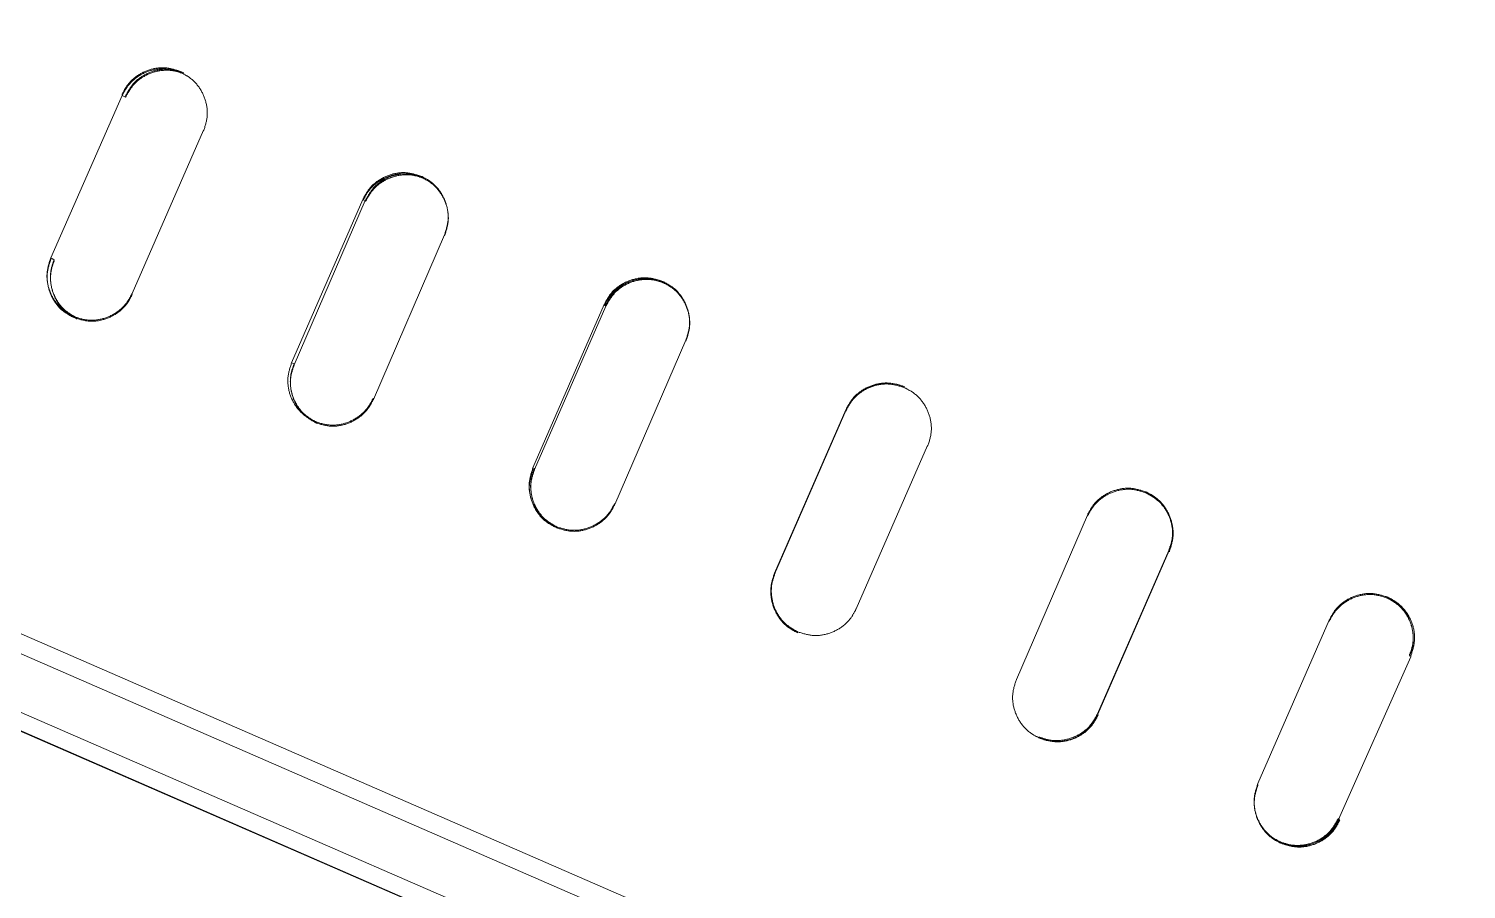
# Model space of a CAD drawing. Header units: millimetres. Extents: x -71377 to 516042, y -145869 to 441446.
# Drawn here: x 177719.3 to 177880.5, y 172027.6 to 172124.2 of the extents above; entities that cross this region are included whole.
import ezdxf

# ---------------------------------------------------------------- set-up
doc = ezdxf.new("R2010")
doc.units = ezdxf.units.MM
doc.header["$LTSCALE"] = 1000
doc.linetypes.add('IMPORT-DASHEDX2 _4_', pattern=[152.4, 101.6, -50.8])
for name, color, linetype, lineweight in [('05', 5, 'IMPORT-DASHEDX2 _4_', 5), ('06', 6, 'Continuous', 5), ('조경라인_dwg', 8, 'Continuous', 5)]:
    doc.layers.add(name, color=color, linetype=linetype, lineweight=lineweight)

# ---------------------------------------------------------------- blocks, each defined once
blk = doc.blocks.new('조경라인_dwg-6847807-지반층 배치도')
at = {"layer": '05'}
for p, q in [((177362.58, 172202.5), (178061.29, 171897.99)), ((177730.9, 172094.45), (177738.89, 172112.78)), ((177757.95, 172082.55), (177765.92, 172101)), ((177785.02, 172070.75), (177793, 172089.2)), ((177810.95, 172081.27), (177811.01, 172081.25)), ((177812.1, 172059.06), (177820.09, 172077.39)), ((177838.03, 172069.57), (177830.06, 172051.12)), ((177865.14, 172057.76), (177857.15, 172039.43)), ((177839.23, 172047.13), (177839.18, 172047.15))]:
    blk.add_line(p, q, dxfattribs=at)
at = {"layer": '05', "flags": 128}
for points in [[(177362.41, 172200.55), (177362.54, 172200.44), (178060.02, 171896.47), (177362.56, 172200.33), (177362.42, 172200.43), (177362.32, 172200.6), (177362.26, 172200.83), (177362.23, 172201.22), (177362.25, 172201.54), (177362.32, 172201.89), (177362.42, 172202.25), (177362.58, 172202.5)], [(177383.01, 172202.28), (177382.81, 172202.36), (177382.61, 172202.24), (177382.41, 172201.95), (177382.19, 172201.71), (177381.97, 172201.54), (177381.78, 172201.21), (177381.61, 172200.86), (178045.91, 171911.23)], [(177383.17, 172202.25), (177382.99, 172202.4), (177383.16, 172202.37), (178046.27, 171913.37)], [(177721.79, 172098.31), (177722.16, 172098.26), (177721.77, 172098.43), (177729.78, 172116.64), (177730.17, 172116.48)], [(177749.06, 172086.53), (177748.78, 172086.65), (177756.77, 172104.99), (177757.05, 172104.87), (177749.08, 172086.42)], [(177776.01, 172074.79), (177775.85, 172074.86), (177783.84, 172093.19), (177784.02, 172093.01), (177776.03, 172074.67)], [(177802.95, 172062.94), (177810.99, 172081.36), (177810.93, 172081.39), (177802.94, 172063.05)], [(177874.14, 172053.84), (177874.3, 172053.77), (177874.31, 172053.65), (177866.17, 172035.39), (177866.31, 172035.43), (177866.15, 172035.5)]]:
    blk.add_lwpolyline(points, dxfattribs=at)
blk.add_lwpolyline([(177847.15, 172065.6), (177847.2, 172065.58), (177839.21, 172047.24), (177839.16, 172047.26)], close=True, dxfattribs=at)
at = {"layer": '05'}
for points, knots in [([(177736.33, 172119.35), (177735.79, 172119.53), (177734.72, 172119.87), (177733.01, 172119.68), (177731.47, 172118.97), (177730.36, 172117.92), (177729.93, 172117.09), (177729.76, 172116.76)], [0, 0, 0, 0, 0.214693, 0.429384, 0.644077, 0.858772, 1, 1, 1, 1]), ([(177736.34, 172119.24), (177735.81, 172119.41), (177734.74, 172119.76), (177733.02, 172119.56), (177731.49, 172118.85), (177730.38, 172117.8), (177729.95, 172116.97), (177729.78, 172116.64)], [0, 0, 0, 0, 0.214693, 0.429384, 0.644077, 0.858772, 1, 1, 1, 1]), ([(177730.15, 172116.59), (177730.42, 172117.09), (177730.97, 172118.07), (177732.36, 172119.1), (177733.97, 172119.64), (177735.49, 172119.63), (177736.36, 172119.31), (177736.71, 172119.19)], [0, 0, 0, 0, 0.214695, 0.429386, 0.644078, 0.858773, 1, 1, 1, 1]), ([(177730.17, 172116.48), (177730.44, 172116.97), (177730.99, 172117.96), (177732.38, 172118.99), (177733.99, 172119.52), (177735.51, 172119.51), (177736.38, 172119.2), (177736.73, 172119.07)], [0, 0, 0, 0, 0.214695, 0.429386, 0.644078, 0.858773, 1, 1, 1, 1]), ([(177738.91, 172112.67), (177739.08, 172113.2), (177739.43, 172114.28), (177739.24, 172116), (177738.54, 172117.54), (177737.49, 172118.65), (177736.67, 172119.07), (177736.34, 172119.24)], [0, 0, 0, 0, 0.214695, 0.429386, 0.644078, 0.858773, 1, 1, 1, 1]), ([(177763.35, 172107.58), (177762.81, 172107.75), (177761.74, 172108.1), (177760.02, 172107.91), (177758.48, 172107.19), (177757.37, 172106.14), (177756.94, 172105.32), (177756.77, 172104.99)], [0, 0, 0, 0, 0.214691, 0.429385, 0.644077, 0.858772, 1, 1, 1, 1]), ([(177763.36, 172107.46), (177762.83, 172107.64), (177761.75, 172107.98), (177760.04, 172107.79), (177758.5, 172107.08), (177757.39, 172106.03), (177756.96, 172105.2), (177756.79, 172104.87)], [0, 0, 0, 0, 0.214691, 0.429385, 0.644077, 0.858772, 1, 1, 1, 1]), ([(177757.05, 172104.87), (177757.33, 172105.36), (177757.88, 172106.35), (177759.26, 172107.38), (177760.88, 172107.91), (177762.4, 172107.9), (177763.27, 172107.58), (177763.62, 172107.46)], [0, 0, 0, 0, 0.214695, 0.429387, 0.644078, 0.858772, 1, 1, 1, 1]), ([(177757.07, 172104.75), (177757.34, 172105.25), (177757.89, 172106.23), (177759.28, 172107.26), (177760.89, 172107.79), (177762.42, 172107.78), (177763.29, 172107.47), (177763.64, 172107.34)], [0, 0, 0, 0, 0.214695, 0.429387, 0.644078, 0.858772, 1, 1, 1, 1]), ([(177765.92, 172101), (177766.1, 172101.54), (177766.44, 172102.61), (177766.25, 172104.33), (177765.54, 172105.87), (177764.5, 172106.98), (177763.67, 172107.41), (177763.35, 172107.58)], [0, 0, 0, 0, 0.214695, 0.429386, 0.644078, 0.858774, 1, 1, 1, 1]), ([(177765.94, 172100.89), (177766.11, 172101.42), (177766.46, 172102.5), (177766.27, 172104.22), (177765.56, 172105.76), (177764.51, 172106.87), (177763.69, 172107.29), (177763.36, 172107.46)], [0, 0, 0, 0, 0.214695, 0.429386, 0.644078, 0.858774, 1, 1, 1, 1]), ([(177721.77, 172098.43), (177721.6, 172097.89), (177721.25, 172096.81), (177721.44, 172095.1), (177722.15, 172093.56), (177723.19, 172092.45), (177724.01, 172092.02), (177724.34, 172091.85)], [0, 0, 0, 0, 0.214691, 0.429387, 0.644078, 0.858774, 1, 1, 1, 1]), ([(177721.79, 172098.31), (177721.62, 172097.77), (177721.27, 172096.7), (177721.46, 172094.98), (177722.16, 172093.44), (177723.21, 172092.33), (177724.03, 172091.91), (177724.36, 172091.74)], [0, 0, 0, 0, 0.214691, 0.429387, 0.644078, 0.858774, 1, 1, 1, 1]), ([(177724.72, 172091.69), (177724.23, 172091.96), (177723.25, 172092.51), (177722.23, 172093.89), (177721.7, 172095.51), (177721.72, 172097.03), (177722.03, 172097.91), (177722.16, 172098.26)], [0, 0, 0, 0, 0.214692, 0.429384, 0.644077, 0.858772, 1, 1, 1, 1]), ([(177724.74, 172091.57), (177724.25, 172091.85), (177723.27, 172092.39), (177722.24, 172093.78), (177721.72, 172095.39), (177721.73, 172096.92), (177722.05, 172097.8), (177722.17, 172098.14)], [0, 0, 0, 0, 0.214692, 0.429384, 0.644077, 0.858772, 1, 1, 1, 1]), ([(177790.41, 172095.78), (177789.88, 172095.96), (177788.8, 172096.3), (177787.09, 172096.11), (177785.54, 172095.4), (177784.43, 172094.35), (177784.01, 172093.52), (177783.84, 172093.19)], [0, 0, 0, 0, 0.214692, 0.429384, 0.644077, 0.858772, 1, 1, 1, 1]), ([(177790.43, 172095.67), (177789.89, 172095.84), (177788.82, 172096.19), (177787.1, 172096), (177785.56, 172095.28), (177784.45, 172094.23), (177784.02, 172093.41), (177783.85, 172093.08)], [0, 0, 0, 0, 0.214692, 0.429384, 0.644077, 0.858772, 1, 1, 1, 1]), ([(177784, 172093.12), (177784.28, 172093.61), (177784.83, 172094.6), (177786.22, 172095.63), (177787.83, 172096.16), (177789.36, 172096.15), (177790.23, 172095.83), (177790.58, 172095.71)], [0, 0, 0, 0, 0.214695, 0.429387, 0.644079, 0.858774, 1, 1, 1, 1]), ([(177784.02, 172093.01), (177784.3, 172093.5), (177784.85, 172094.49), (177786.23, 172095.52), (177787.85, 172096.05), (177789.38, 172096.03), (177790.25, 172095.72), (177790.6, 172095.59)], [0, 0, 0, 0, 0.214695, 0.429387, 0.644079, 0.858774, 1, 1, 1, 1]), ([(177793, 172089.2), (177793.17, 172089.74), (177793.52, 172090.81), (177793.33, 172092.53), (177792.62, 172094.08), (177791.57, 172095.19), (177790.74, 172095.61), (177790.41, 172095.78)], [0, 0, 0, 0, 0.214695, 0.429386, 0.644079, 0.858774, 1, 1, 1, 1]), ([(177793.01, 172089.09), (177793.19, 172089.62), (177793.53, 172090.7), (177793.34, 172092.42), (177792.63, 172093.96), (177791.58, 172095.07), (177790.76, 172095.5), (177790.43, 172095.67)], [0, 0, 0, 0, 0.214695, 0.429386, 0.644079, 0.858774, 1, 1, 1, 1]), ([(177724.34, 172091.85), (177724.87, 172091.68), (177725.94, 172091.33), (177727.66, 172091.53), (177729.2, 172092.24), (177730.31, 172093.29), (177730.73, 172094.12), (177730.9, 172094.45)], [0, 0, 0, 0, 0.214692, 0.429384, 0.644077, 0.858772, 1, 1, 1, 1]), ([(177724.36, 172091.74), (177724.89, 172091.57), (177725.96, 172091.22), (177727.67, 172091.41), (177729.21, 172092.13), (177730.32, 172093.18), (177730.75, 172094), (177730.92, 172094.33)], [0, 0, 0, 0, 0.214692, 0.429384, 0.644077, 0.858772, 1, 1, 1, 1]), ([(177748.78, 172086.65), (177748.61, 172086.12), (177748.26, 172085.04), (177748.45, 172083.32), (177749.16, 172081.78), (177750.21, 172080.67), (177751.03, 172080.25), (177751.36, 172080.08)], [0, 0, 0, 0, 0.214692, 0.429386, 0.644078, 0.858774, 1, 1, 1, 1]), ([(177751.64, 172079.96), (177751.14, 172080.23), (177750.16, 172080.78), (177749.13, 172082.17), (177748.61, 172083.78), (177748.62, 172085.31), (177748.94, 172086.19), (177749.06, 172086.53)], [0, 0, 0, 0, 0.214692, 0.429384, 0.644077, 0.858772, 1, 1, 1, 1]), ([(177751.65, 172079.84), (177751.16, 172080.12), (177750.18, 172080.67), (177749.15, 172082.05), (177748.62, 172083.67), (177748.64, 172085.19), (177748.95, 172086.07), (177749.08, 172086.42)], [0, 0, 0, 0, 0.214692, 0.429384, 0.644077, 0.858772, 1, 1, 1, 1]), ([(177817.51, 172083.97), (177816.97, 172084.15), (177815.9, 172084.49), (177814.18, 172084.3), (177812.64, 172083.59), (177811.53, 172082.54), (177811.1, 172081.71), (177810.93, 172081.39)], [0, 0, 0, 0, 0.214694, 0.429384, 0.644078, 0.858772, 1, 1, 1, 1]), ([(177817.53, 172083.86), (177816.99, 172084.03), (177815.91, 172084.38), (177814.2, 172084.19), (177812.65, 172083.48), (177811.54, 172082.43), (177811.11, 172081.6), (177810.95, 172081.27)], [0, 0, 0, 0, 0.214694, 0.429384, 0.644078, 0.858772, 1, 1, 1, 1]), ([(177810.99, 172081.36), (177811.26, 172081.85), (177811.81, 172082.84), (177813.2, 172083.87), (177814.82, 172084.4), (177816.35, 172084.39), (177817.22, 172084.07), (177817.57, 172083.95)], [0, 0, 0, 0, 0.214695, 0.429387, 0.64408, 0.858774, 1, 1, 1, 1]), ([(177820.11, 172077.28), (177820.29, 172077.81), (177820.63, 172078.89), (177820.44, 172080.61), (177819.73, 172082.15), (177818.68, 172083.26), (177817.85, 172083.69), (177817.53, 172083.86)], [0, 0, 0, 0, 0.214695, 0.429386, 0.64408, 0.858772, 1, 1, 1, 1]), ([(177751.36, 172080.08), (177751.9, 172079.9), (177752.97, 172079.56), (177754.68, 172079.75), (177756.22, 172080.46), (177757.33, 172081.51), (177757.76, 172082.34), (177757.93, 172082.67)], [0, 0, 0, 0, 0.214693, 0.429385, 0.644077, 0.858772, 1, 1, 1, 1]), ([(177751.38, 172079.96), (177751.91, 172079.79), (177752.98, 172079.44), (177754.7, 172079.63), (177756.24, 172080.35), (177757.35, 172081.4), (177757.78, 172082.22), (177757.95, 172082.55)], [0, 0, 0, 0, 0.214693, 0.429385, 0.644077, 0.858772, 1, 1, 1, 1]), ([(177775.85, 172074.86), (177775.67, 172074.32), (177775.32, 172073.25), (177775.51, 172071.53), (177776.22, 172069.99), (177777.27, 172068.88), (177778.1, 172068.45), (177778.43, 172068.28)], [0, 0, 0, 0, 0.214691, 0.429386, 0.644079, 0.858774, 1, 1, 1, 1]), ([(177775.86, 172074.75), (177775.69, 172074.21), (177775.34, 172073.13), (177775.53, 172071.42), (177776.24, 172069.87), (177777.29, 172068.76), (177778.12, 172068.34), (177778.44, 172068.17)], [0, 0, 0, 0, 0.214691, 0.429386, 0.644079, 0.858774, 1, 1, 1, 1]), ([(177778.6, 172068.21), (177778.1, 172068.48), (177777.12, 172069.03), (177776.09, 172070.42), (177775.56, 172072.04), (177775.57, 172073.56), (177775.89, 172074.44), (177776.01, 172074.79)], [0, 0, 0, 0, 0.214691, 0.429384, 0.644077, 0.858772, 1, 1, 1, 1]), ([(177778.61, 172068.09), (177778.12, 172068.37), (177777.13, 172068.92), (177776.11, 172070.31), (177775.58, 172071.92), (177775.59, 172073.45), (177775.91, 172074.32), (177776.03, 172074.67)], [0, 0, 0, 0, 0.214691, 0.429384, 0.644077, 0.858772, 1, 1, 1, 1]), ([(177844.62, 172072.16), (177844.08, 172072.33), (177843, 172072.68), (177841.29, 172072.49), (177839.74, 172071.78), (177838.63, 172070.73), (177838.2, 172069.9), (177838.03, 172069.57)], [0, 0, 0, 0, 0.214692, 0.429384, 0.644078, 0.858772, 1, 1, 1, 1]), ([(177844.63, 172072.04), (177844.1, 172072.22), (177843.02, 172072.57), (177841.3, 172072.37), (177839.76, 172071.66), (177838.65, 172070.61), (177838.22, 172069.79), (177838.05, 172069.46)], [0, 0, 0, 0, 0.214692, 0.429384, 0.644078, 0.858772, 1, 1, 1, 1]), ([(177778.43, 172068.28), (177778.96, 172068.11), (177780.04, 172067.76), (177781.75, 172067.95), (177783.3, 172068.66), (177784.41, 172069.71), (177784.84, 172070.54), (177785, 172070.87)], [0, 0, 0, 0, 0.214692, 0.429384, 0.644077, 0.858772, 1, 1, 1, 1]), ([(177844.57, 172072.18), (177845.06, 172071.9), (177846.05, 172071.35), (177847.08, 172069.97), (177847.61, 172068.35), (177847.59, 172066.82), (177847.28, 172065.95), (177847.15, 172065.6)], [0, 0, 0, 0, 0.214692, 0.429385, 0.644078, 0.858772, 1, 1, 1, 1]), ([(177844.59, 172072.06), (177845.08, 172071.79), (177846.06, 172071.24), (177847.09, 172069.85), (177847.62, 172068.24), (177847.61, 172066.71), (177847.3, 172065.83), (177847.17, 172065.48)], [0, 0, 0, 0, 0.214692, 0.429385, 0.644078, 0.858772, 1, 1, 1, 1]), ([(177847.2, 172065.58), (177847.38, 172066.12), (177847.72, 172067.19), (177847.53, 172068.91), (177846.82, 172070.45), (177845.77, 172071.56), (177844.94, 172071.99), (177844.62, 172072.16)], [0, 0, 0, 0, 0.214696, 0.429387, 0.64408, 0.858773, 1, 1, 1, 1]), ([(177847.22, 172065.46), (177847.39, 172066), (177847.74, 172067.08), (177847.55, 172068.79), (177846.84, 172070.34), (177845.79, 172071.45), (177844.96, 172071.87), (177844.63, 172072.04)], [0, 0, 0, 0, 0.214696, 0.429387, 0.64408, 0.858773, 1, 1, 1, 1]), ([(177778.44, 172068.17), (177778.98, 172067.99), (177780.05, 172067.64), (177781.77, 172067.84), (177783.31, 172068.55), (177784.42, 172069.6), (177784.85, 172070.42), (177785.02, 172070.75)], [0, 0, 0, 0, 0.214692, 0.429384, 0.644077, 0.858772, 1, 1, 1, 1]), ([(177802.94, 172063.05), (177802.76, 172062.51), (177802.42, 172061.44), (177802.61, 172059.72), (177803.32, 172058.18), (177804.37, 172057.07), (177805.19, 172056.64), (177805.52, 172056.47)], [0, 0, 0, 0, 0.214691, 0.429386, 0.644077, 0.858771, 1, 1, 1, 1]), ([(177802.95, 172062.94), (177802.78, 172062.4), (177802.43, 172061.33), (177802.62, 172059.61), (177803.34, 172058.06), (177804.38, 172056.95), (177805.21, 172056.53), (177805.54, 172056.36)], [0, 0, 0, 0, 0.214691, 0.429386, 0.644077, 0.858771, 1, 1, 1, 1]), ([(177805.58, 172056.44), (177805.09, 172056.72), (177804.1, 172057.27), (177803.08, 172058.66), (177802.55, 172060.27), (177802.56, 172061.8), (177802.87, 172062.68), (177803, 172063.03)], [0, 0, 0, 0, 0.214693, 0.429384, 0.644078, 0.858772, 1, 1, 1, 1]), ([(177871.71, 172060.35), (177871.18, 172060.52), (177870.1, 172060.87), (177868.39, 172060.68), (177866.84, 172059.97), (177865.73, 172058.92), (177865.31, 172058.09), (177865.14, 172057.76)], [0, 0, 0, 0, 0.214695, 0.429386, 0.644078, 0.858772, 1, 1, 1, 1]), ([(177871.73, 172060.23), (177871.19, 172060.41), (177870.12, 172060.76), (177868.4, 172060.56), (177866.86, 172059.85), (177865.75, 172058.8), (177865.32, 172057.97), (177865.15, 172057.65)], [0, 0, 0, 0, 0.214695, 0.429386, 0.644078, 0.858772, 1, 1, 1, 1]), ([(177871.56, 172060.42), (177872.05, 172060.14), (177873.04, 172059.59), (177874.07, 172058.2), (177874.59, 172056.59), (177874.58, 172055.06), (177874.27, 172054.18), (177874.14, 172053.84)], [0, 0, 0, 0, 0.214692, 0.429386, 0.644078, 0.858772, 1, 1, 1, 1]), ([(177871.58, 172060.3), (177872.07, 172060.03), (177873.05, 172059.48), (177874.08, 172058.09), (177874.61, 172056.47), (177874.6, 172054.95), (177874.28, 172054.07), (177874.16, 172053.72)], [0, 0, 0, 0, 0.214692, 0.429386, 0.644078, 0.858772, 1, 1, 1, 1]), ([(177874.3, 172053.77), (177874.47, 172054.31), (177874.82, 172055.38), (177874.63, 172057.1), (177873.92, 172058.64), (177872.87, 172059.75), (177872.04, 172060.18), (177871.71, 172060.35)], [0, 0, 0, 0, 0.214695, 0.429387, 0.64408, 0.858772, 1, 1, 1, 1]), ([(177805.52, 172056.47), (177806.06, 172056.3), (177807.14, 172055.95), (177808.85, 172056.14), (177810.4, 172056.85), (177811.51, 172057.9), (177811.93, 172058.73), (177812.1, 172059.06)], [0, 0, 0, 0, 0.214693, 0.429383, 0.644078, 0.858772, 1, 1, 1, 1]), ([(177830.06, 172051.12), (177829.89, 172050.59), (177829.54, 172049.51), (177829.73, 172047.79), (177830.44, 172046.25), (177831.49, 172045.14), (177832.32, 172044.71), (177832.65, 172044.54)], [0, 0, 0, 0, 0.214691, 0.429386, 0.644078, 0.858775, 1, 1, 1, 1]), ([(177839.16, 172047.26), (177838.89, 172046.77), (177838.34, 172045.78), (177836.95, 172044.76), (177835.33, 172044.23), (177833.81, 172044.24), (177832.93, 172044.55), (177832.58, 172044.68)], [0, 0, 0, 0, 0.214691, 0.429386, 0.644077, 0.858773, 1, 1, 1, 1]), ([(177839.18, 172047.15), (177838.9, 172046.66), (177838.35, 172045.67), (177836.97, 172044.64), (177835.35, 172044.11), (177833.82, 172044.12), (177832.95, 172044.44), (177832.6, 172044.56)], [0, 0, 0, 0, 0.214691, 0.429386, 0.644077, 0.858773, 1, 1, 1, 1]), ([(177832.65, 172044.54), (177833.18, 172044.37), (177834.26, 172044.02), (177835.98, 172044.21), (177837.52, 172044.92), (177838.63, 172045.97), (177839.06, 172046.8), (177839.23, 172047.13)], [0, 0, 0, 0, 0.214692, 0.429385, 0.644076, 0.858772, 1, 1, 1, 1]), ([(177857.15, 172039.43), (177856.97, 172038.89), (177856.62, 172037.82), (177856.81, 172036.1), (177857.53, 172034.55), (177858.57, 172033.44), (177859.4, 172033.02), (177859.73, 172032.85)], [0, 0, 0, 0, 0.214691, 0.429387, 0.644076, 0.858774, 1, 1, 1, 1]), ([(177857.16, 172039.31), (177856.99, 172038.77), (177856.64, 172037.7), (177856.83, 172035.98), (177857.54, 172034.44), (177858.59, 172033.33), (177859.42, 172032.9), (177859.75, 172032.73)], [0, 0, 0, 0, 0.214691, 0.429387, 0.644076, 0.858774, 1, 1, 1, 1]), ([(177866.15, 172035.5), (177865.88, 172035.01), (177865.33, 172034.02), (177863.94, 172032.99), (177862.32, 172032.46), (177860.8, 172032.48), (177859.92, 172032.79), (177859.57, 172032.91)], [0, 0, 0, 0, 0.214691, 0.429387, 0.644077, 0.858773, 1, 1, 1, 1]), ([(177866.17, 172035.39), (177865.89, 172034.89), (177865.34, 172033.91), (177863.95, 172032.88), (177862.34, 172032.35), (177860.81, 172032.36), (177859.94, 172032.68), (177859.59, 172032.8)], [0, 0, 0, 0, 0.214691, 0.429387, 0.644077, 0.858773, 1, 1, 1, 1]), ([(177859.73, 172032.85), (177860.27, 172032.67), (177861.34, 172032.33), (177863.06, 172032.52), (177864.6, 172033.23), (177865.71, 172034.28), (177866.14, 172035.11), (177866.31, 172035.43)], [0, 0, 0, 0, 0.214691, 0.429383, 0.644077, 0.858772, 1, 1, 1, 1]), ([(177859.75, 172032.73), (177860.28, 172032.56), (177861.36, 172032.21), (177863.07, 172032.4), (177864.62, 172033.11), (177865.73, 172034.16), (177866.15, 172034.99), (177866.32, 172035.32)], [0, 0, 0, 0, 0.214691, 0.429383, 0.644077, 0.858772, 1, 1, 1, 1])]:
    blk.add_open_spline(points, degree=3, knots=knots, dxfattribs=at)
at = {"layer": '06'}
blk.add_arc((172981.49, 174827.57), 6800, 313.956972, 64.158974, dxfattribs=at)

msp = doc.modelspace()

# ---------------------------------------------------------------- block references
at = {"layer": '조경라인_dwg', "rotation": 8.537736462515947e-07}
msp.add_blockref('조경라인_dwg-6847807-지반층 배치도', (0, 0), dxfattribs=at)

doc.saveas('drawing.dxf')
